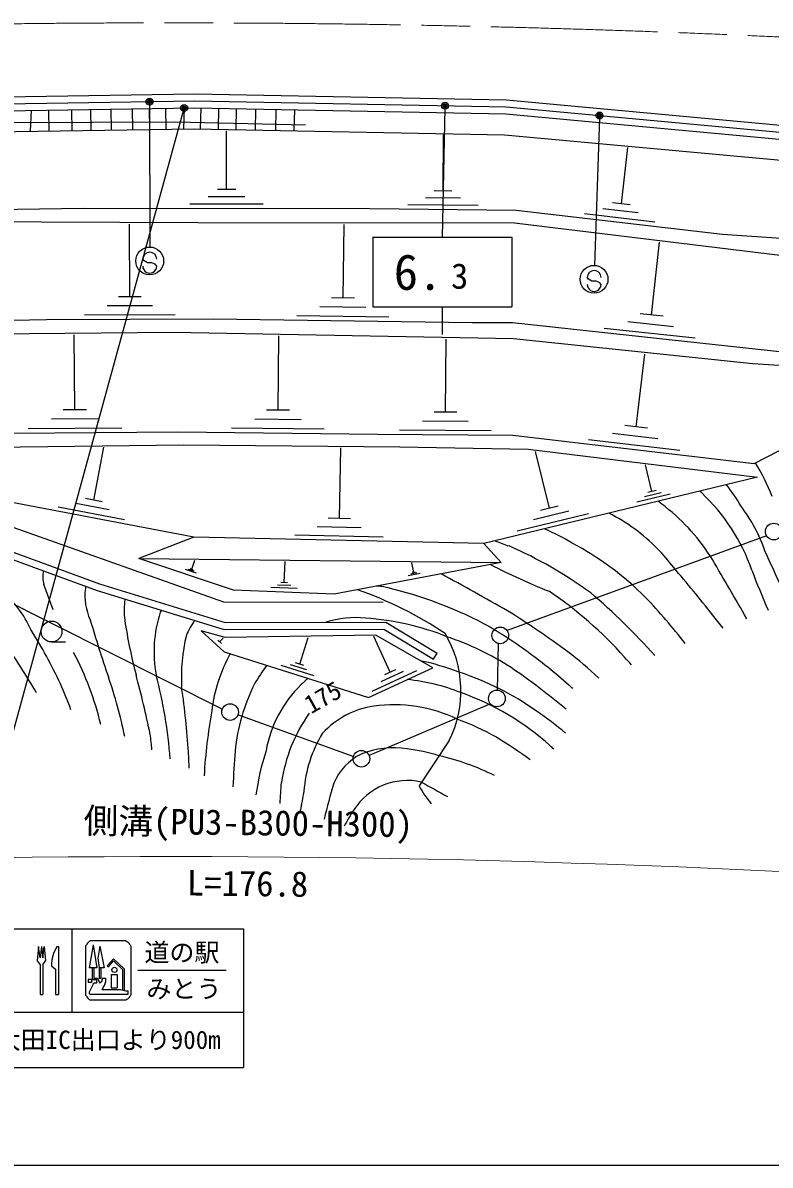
# Model space of a CAD drawing. Units: millimetres, scale not verified. Extents: x 40000 to 680000, y 20000 to 380000.
# Drawn here: x 309180 to 362966, y 205000 to 287206 of the extents above; entities that cross this region are included whole.
import ezdxf
from ezdxf.enums import TextEntityAlignment as Align

# ---------------------------------------------------------------- set-up
doc = ezdxf.new("R2010")
doc.units = ezdxf.units.MM
doc.header["$LTSCALE"] = 1000
doc.header["$PDMODE"] = 32
doc.header["$PDSIZE"] = 500
doc.linetypes.add('CHAIN', pattern=[18.5, 12, -1.5, 3.5, -1.5])
for name, color, linetype, lineweight in [('M-BGD', 7, 'Continuous', 25), ('M-BMK', 2, 'CHAIN', 13), ('M-BMK-ROW', 30, 'Continuous', 25), ('M-STR-HTXT', 7, 'Continuous', 13), ('M-STR-STRC', 7, 'Continuous', 25), ('M-TTL-BAND', 7, 'Continuous', 25)]:
    doc.layers.add(name, color=color, linetype=linetype, lineweight=lineweight)
doc.styles.add('@ＭＳ ゴシック', font='')
doc.styles.add('ＭＳ ゴシック', font='')
doc.styles.get('@ＭＳ ゴシック').set_extended_font_data('@MS Gothic')
doc.styles.get('ＭＳ ゴシック').set_extended_font_data('MS Gothic')

msp = doc.modelspace()

# ---------------------------------------------------------------- linework, layer by layer
at = {"layer": 'M-BGD'}
for p, q in [((309785, 280908), (309696, 279406)), ((311034, 280927), (311057, 279427)), ((312678, 280952), (312701, 279453)), ((314054, 280974), (314077, 279474)), ((315515, 280997), (315538, 279497)), ((317060, 281021), (317083, 279521)), ((318262, 281039), (318286, 279540)), ((319448, 281058), (319471, 279558)), ((320789, 281079), (320742, 279578)), ((321980, 281081), (321951, 279582)), ((323256, 281057), (323227, 279557)), ((324533, 281032), (324504, 279532)), ((325924, 281005), (325895, 279505)), ((327399, 280977), (327370, 279477)), ((328723, 280951), (328694, 279451)), ((323842, 275214), (323848, 279445)), ((339426, 275100), (339467, 279143)), ((352259, 274180), (352734, 278241)), ((325164, 274683), (322519, 274686)), ((324503, 275213), (323181, 275215)), ((340684, 274582), (338158, 274608)), ((340058, 275094), (338794, 275107)), ((326485, 274152), (321196, 274159)), ((341943, 274064), (336889, 274115)), ((353469, 273524), (350930, 273821)), ((352893, 274106), (351624, 274254)), ((354678, 272867), (349602, 273462)), ((316880, 267493), (316864, 272723)), ((332228, 267401), (332300, 272702)), ((354437, 266176), (355009, 271428)), ((317697, 267495), (316063, 267490)), ((333056, 267390), (331400, 267412)), ((318517, 266844), (315247, 266834)), ((333875, 266716), (330562, 266761)), ((320153, 266195), (313615, 266175)), ((335523, 266031), (328897, 266121)), ((356007, 265341), (352725, 265698)), ((355258, 266087), (353617, 266265)), ((312931, 259361), (312884, 264750)), ((357577, 264506), (351012, 265220)), ((327547, 259332), (327607, 264674)), ((339600, 259186), (339650, 264452)), ((353329, 258122), (353940, 263371)), ((313773, 259368), (312089, 259354)), ((328382, 259323), (326713, 259342)), ((340423, 259178), (338777, 259194)), ((314621, 258702), (311253, 258673)), ((329209, 258646), (325871, 258683)), ((341239, 258512), (337948, 258544)), ((354149, 258027), (352509, 258218)), ((316311, 258043), (309574, 257984)), ((330871, 257959), (324194, 258034)), ((342878, 257838), (336296, 257901)), ((354893, 257275), (351612, 257657)), ((314283, 252855), (315007, 256667)), ((331962, 251538), (332074, 256632)), ((356457, 256428), (349895, 257192)), ((347077, 252269), (346084, 256363)), ((354462, 253484), (353998, 255399)), ((355776, 253296), (353381, 252715)), ((355119, 253390), (353922, 253099)), ((354762, 253557), (354163, 253411)), ((315384, 252152), (313001, 252604)), ((314879, 252741), (313687, 252968)), ((347716, 252424), (346437, 252114)), ((316485, 251449), (311719, 252354)), ((332758, 251520), (331166, 251555)), ((349883, 251867), (344767, 250626)), ((348480, 252068), (345922, 251448)), ((333540, 250866), (330357, 250936)), ((321486, 250193), (317531, 248668)), ((335119, 250195), (328751, 250334)), ((342370, 249736), (343602, 248368)), ((321334, 247886), (321549, 248526)), ((327988, 246922), (328049, 248447)), ((337311, 247660), (337181, 248344)), ((321681, 247592), (320881, 247860)), ((321507, 247739), (321108, 247873)), ((321434, 247853), (321234, 247920)), ((337770, 247570), (336916, 247408)), ((337540, 247615), (337113, 247534)), ((337417, 247680), (337204, 247640)), ((311355, 244968), (310688, 246780)), ((328457, 246712), (327504, 246750)), ((328226, 246912), (327750, 246931)), ((328926, 246502), (327020, 246579)), ((311253, 242653), (312253, 242660)), ((323477, 242534), (323205, 242781)), ((323341, 242657), (323587, 242929)), ((329106, 241063), (329711, 242968)), ((335609, 240472), (334432, 243038)), ((338738, 241419), (338996, 241847)), ((330145, 240209), (327764, 240965)), ((329626, 240636), (328435, 241014)), ((329404, 240969), (328808, 241158)), ((337507, 240566), (334299, 239095)), ((336558, 240519), (334954, 239784)), ((336010, 240656), (335208, 240288)), ((339869, 235552), (337695, 232301))]:
    msp.add_line(p, q, dxfattribs=at)
for points in [[(229421, 270486), (234659, 271322), (243462, 277862), (249955, 279390), (281002, 281159), (294146, 281664), (321525, 282090), (343996, 281656), (365260, 279699), (390507, 278181), (397829, 277967)], [(229754, 270033), (234859, 270848), (243677, 277399), (250027, 278893), (281026, 280659), (294160, 281165), (321524, 281590), (343969, 281157), (365222, 279200), (390485, 277682), (397827, 277467)], [(233739, 268789), (235059, 270373), (243892, 276936), (250099, 278397), (281050, 280160), (294173, 280665), (321523, 281090), (343941, 280657), (365184, 278702), (390463, 277182), (397826, 276967)], [(236007, 268519), (244746, 275267), (250315, 276907), (281121, 278661), (294214, 279165), (321520, 279590), (343858, 279158), (365070, 277206), (390396, 275683), (399048, 275430)], [(302183, 280000), (320185, 280083), (329519, 279855)], [(236007, 268519), (244026, 267565), (247274, 270615), (251223, 271378), (273794, 272740), (294531, 273580), (313536, 273869), (334145, 273843), (344681, 273736), (359530, 271997), (377833, 270746), (390035, 270066), (398991, 275329)], [(390010, 269037), (364662, 270351), (344574, 272801), (321781, 272803), (304889, 272874), (282719, 272182), (258424, 271001), (251157, 270398), (247652, 269635), (244284, 266734)], [(258437, 263841), (286102, 265114), (298642, 265618), (310883, 265867), (322887, 265903), (341525, 265649), (344430, 265634), (364095, 263495), (373781, 262937), (390010, 269037)], [(227385, 267350), (244049, 264114), (261042, 259816), (269417, 257766), (274612, 253097), (289253, 252359), (292527, 252262), (304753, 250474), (314689, 246836), (323752, 244056), (335308, 244069), (338996, 241847)], [(227381, 266841), (243940, 263626), (260921, 259330), (269176, 257310), (274410, 252607), (289233, 251859), (292483, 251763), (304630, 249986), (314530, 246361), (323678, 243556), (335169, 243569), (338738, 241419)], [(374242, 261871), (361711, 262656), (344489, 264463), (320008, 264914), (304419, 264775), (281685, 263975), (258529, 262723)], [(258529, 262723), (272862, 259453), (275816, 256524), (296273, 257401), (305544, 257650), (320346, 257777), (334712, 257616), (344456, 257523), (361826, 255501), (374242, 261871)], [(274989, 255720), (303127, 256633), (320749, 256830), (336303, 256696), (345561, 256520), (362065, 254512)], [(362065, 254512), (342370, 249736), (321486, 250193), (306605, 253020), (292161, 254868), (274989, 255720)], [(274918, 254593), (291540, 253766), (305799, 251842), (323627, 245530), (335111, 245521)], [(338690, 240779), (334582, 243132), (323745, 242978), (322020, 243450)], [(322020, 243450), (323674, 241950), (334054, 238652), (338690, 240779)]]:
    msp.add_lwpolyline(points, dxfattribs=at)
msp.add_lwpolyline([(343602, 248368), (331589, 246095), (324333, 246386), (317531, 248668)], close=True, dxfattribs=at)
msp.add_circle((311248, 243403), 750, dxfattribs=at)
for centre, radius, start, end in [((348442, 247311), 15787, 21.62033, 31.43838), ((345297, 240736), 17948, 44.75301, 45.3504), ((348649, 243337), 13746, 19.03502, 46.89244), ((348675, 245310), 14113, 30.40977, 37.8435), ((337412, 229530), 29093, 51.72123, 53.03805), ((351724, 245474), 11486, 18.57682, 37.41832), ((345553, 240326), 12965, 44.17284, 63.38317), ((346673, 241163), 14223, 31.41307, 51.9774), ((339996, 235415), 16790, 58.75366, 66.34404), ((351369, 270220), 21877, 248.02314, 250.79621), ((331846, 221326), 30808, 53.77353, 66.41537), ((338147, 229942), 22464, 45.11004, 61.96361), ((343696, 238522), 15554, 37.57132, 44.17284), ((289613, 214279), 80893, 22.76136, 25.52272), ((80187, 83840), 323682, 29.72336, 30.59357), ((313141, 247354), 2519, 170.28857, 193.16167), ((207701, 3964), 276850, 60.49192, 61.62377), ((362195, 285088), 41632, 242.30655, 248.67352), ((284896, 186852), 93802, 37.99727, 40.688), ((424463, 271686), 67201, 200.80243, 203.45365), ((315402, 246345), 1730, 169.33688, 174.51032), ((333311, 218202), 28496, 86.56597, 87.37369), ((328238, 216571), 30831, 63.64059, 77.29677), ((302671, 240304), 7797, 24.54618, 50.06795), ((317835, 245992), 4188, 172.89385, 204.67513), ((323996, 219990), 28000, 56.20025, 70.67629), ((331065, 222565), 28623, 41.54916, 56.04185), ((320435, 211224), 45815, 41.65597, 49.72354), ((322648, 216072), 43245, 37.74961, 43.53049), ((321158, 244900), 4696, 169.63056, 188.47167), ((403345, 270444), 93078, 196.34856, 199.00142), ((354962, 250175), 38910, 188.82021, 194.69838), ((328013, 241919), 9393, 162.20946, 190.11027), ((327484, 240456), 9465, 151.69446, 152.75425), ((330828, 238413), 10948, 148.0247, 154.43629), ((333110, 237575), 6827, 83.76308, 108.0897), ((332546, 225087), 19318, 68.25964, 86.12408), ((328696, 219303), 28191, 53.81116, 62.00797), ((302652, 179298), 77581, 53.85983, 57.73941), ((337235, 226783), 27985, 37.04137, 39.54024), ((279811, 224781), 35343, 24.85685, 32.06251), ((263881, 211866), 53650, 30.36022, 34.99911), ((333305, 240116), 12717, 166.2559, 183.3627), ((332642, 239132), 8065, 333.64627, 30.76298), ((333038, 223261), 20863, 57.25924, 71.37336), ((293879, 231799), 21475, 13.20579, 28.01431), ((334178, 236295), 11487, 151.28712, 172.99922), ((321251, 208731), 41120, 48.48989, 54.13693), ((325245, 212498), 37468, 47.35411, 51.81857), ((334316, 235004), 9639, 141.73712, 151.30398), ((334076, 223467), 18215, 69.03178, 78.26996), ((317305, 208470), 48291, 42.3558, 43.23698), ((282382, 228790), 34855, 11.68735, 19.00142), ((218648, 214417), 102016, 12.2172, 14.69838), ((288211, 232019), 31649, 4.01558, 15.1122), ((333818, 220067), 21503, 54.97412, 71.6316), ((316434, 199971), 49452, 49.91178, 55.67197), ((292851, 230822), 20972, 19.32885, 24.85685), ((266211, 231246), 55002, 3.60947, 8.49465), ((337877, 233535), 13475, 153.09588, 174.61117), ((335314, 233291), 8761, 134.12343, 170.00486), ((334675, 234112), 7728, 129.98778, 134.96067), ((335549, 226204), 13799, 68.05308, 84.54466), ((305392, 188830), 66546, 49.33594, 49.62088), ((334354, 221023), 19069, 47.87305, 70.54169), ((362813, 230595), 40661, 169.94369, 176.56766), ((335309, 231927), 6165, 98.15616, 137.68476), ((335907, 227758), 10376, 64.06769, 98.15616), ((331800, 216750), 25379, 49.63475, 55.54291), ((339488, 230738), 11837, 145.00093, 171.23336), ((334040, 219382), 18830, 60.61382, 70.11715), ((298100, 233348), 20427, 4.31418, 7.47686), ((338679, 231221), 9298, 148.5137, 175.75182), ((319430, 197440), 45160, 54.4425, 58.12171), ((312780, 197355), 51094, 47.35407, 47.73334), ((299964, 233375), 21182, 0.50783, 3.60947), ((869301, 197096), 546142, 176.0413, 176.31166), ((343357, 229301), 17558, 161.70978, 172.34985), ((335519, 230724), 4343, 117.36684, 155.85287), ((335917, 228457), 6575, 81.90271, 111.3543), ((334581, 219063), 16063, 73.50262, 81.90271), ((334847, 216111), 18850, 63.92216, 76.82934), ((336859, 228108), 4572, 77.19701, 147.46011), ((-277896, 270448), 606870, 356.27512, 356.41897), ((372202, 223291), 43654, 168.61308, 170.48801), ((420967, 207026), 92969, 164.09684, 165.7574), ((343698, 235434), 6772, 207.55827, 220.7653), ((494054, 510951), 319204, 240.7063, 241.08871), ((344209, 223137), 13444, 146.44706, 152.30864)]:
    msp.add_arc(centre, radius, start, end, dxfattribs=at)
at = {"layer": 'M-BMK'}
msp.add_arc((319776, -662794), 950000, 75.60996, 97.71992, dxfattribs=at)
at = {"layer": 'M-BMK-ROW'}
for p, q in [((362715, 250286), (344036, 243469)), ((323528, 237813), (306049, 246597)), ((343394, 242547), (343312, 239187)), ((342836, 238203), (334097, 234485)), ((332963, 234399), (324656, 237405))]:
    msp.add_line(p, q, dxfattribs=at)
for centre in [(363228, 250598), (343542, 243128), (343297, 238587), (324092, 237609), (333545, 234250)]:
    msp.add_circle(centre, 600, dxfattribs=at)
at = {"layer": 'M-STR-HTXT'}
msp.add_arc((319776, -662794), 890006, 84.31011, 94.96892, dxfattribs=at)
at = {"layer": 'M-STR-STRC'}
for p, q in [((318297, 281390), (318314, 271072)), ((320749, 280934), (304573, 222001)), ((339563, 281092), (339368, 271772)), ((350676, 280389), (350328, 269754)), ((334368, 271772), (344368, 271772)), ((334368, 271772), (334368, 266772)), ((344368, 271772), (344368, 266772)), ((317916, 270083), (317816, 270201)), ((318161, 269943), (317916, 270083)), ((318461, 269941), (318161, 269943)), ((318706, 269829), (318461, 269941)), ((318812, 269693), (318706, 269829)), ((349895, 268766), (349796, 268884)), ((350140, 268627), (349895, 268766)), ((350441, 268624), (350140, 268627)), ((350686, 268512), (350441, 268624)), ((350792, 268376), (350686, 268512)), ((334368, 266772), (344368, 266772)), ((339368, 266772), (339368, 264772)), ((305573, 222001), (325073, 222001)), ((312714, 222001), (312714, 216015)), ((325073, 222001), (325073, 212025)), ((310316, 220732), (310216, 219713)), ((310416, 219913), (310316, 220732)), ((310516, 220732), (310416, 219913)), ((310516, 220732), (310616, 219913)), ((310616, 219913), (310716, 220732)), ((310716, 220732), (310816, 219713)), ((311638, 220732), (311738, 220732)), ((311738, 220732), (311738, 217285)), ((313691, 220732), (313691, 217285)), ((314240, 220862), (313963, 219195)), ((316590, 221134), (314056, 221134)), ((314240, 220862), (314508, 219195)), ((314713, 220753), (314571, 219907)), ((314713, 220753), (315035, 219195)), ((316956, 220732), (316956, 217285)), ((310216, 219713), (310416, 219413)), ((310616, 219413), (310816, 219713)), ((314571, 219907), (314673, 219195)), ((315260, 219341), (315701, 219855)), ((315343, 219270), (315709, 219697)), ((315701, 219855), (316466, 219126)), ((315709, 219697), (316357, 219080)), ((310416, 219413), (310416, 217285)), ((310616, 219413), (310616, 217285)), ((311238, 219353), (311538, 219094)), ((311538, 219094), (311538, 217285)), ((314508, 219195), (313963, 219195)), ((314180, 219195), (314180, 218351)), ((314289, 219195), (314289, 218460)), ((315035, 219195), (314673, 219195)), ((314681, 219195), (314681, 218460)), ((314790, 219195), (314790, 218460)), ((315260, 219341), (315343, 219270)), ((315541, 218729), (315541, 217749)), ((315541, 218729), (315976, 218729)), ((315976, 218729), (315976, 217749)), ((316357, 219080), (316357, 217605)), ((316466, 219126), (316466, 217578)), ((323805, 219008), (317456, 219008)), ((314126, 218351), (313882, 218351)), ((313882, 218351), (313882, 218134)), ((314126, 218134), (313882, 218134)), ((314268, 218084), (313962, 217453)), ((314126, 218351), (314126, 218134)), ((314180, 218351), (314472, 218351)), ((314289, 218460), (314530, 218460)), ((314475, 218103), (314289, 218103)), ((314507, 218148), (314507, 218321)), ((314681, 218460), (314790, 218460)), ((314881, 218458), (315165, 218458)), ((310416, 217285), (310616, 217285)), ((311538, 217285), (311738, 217285)), ((313997, 217314), (316764, 217314)), ((314869, 217640), (316211, 217640)), ((315541, 217749), (315976, 217749)), ((316211, 217640), (316586, 217549)), ((316586, 217549), (316764, 217549)), ((316764, 217314), (316764, 217549)), ((316590, 216882), (314056, 216882)), ((305573, 216015), (325073, 216015)), ((305573, 212025), (325073, 212025))]:
    msp.add_line(p, q, dxfattribs=at)
for centre, radius in [((318297, 281540), 150), ((318297, 281540), 120), ((318297, 281540), 90), ((318297, 281540), 60), ((318297, 281540), 30), ((320789, 281079), 150), ((320789, 281079), 120), ((320789, 281079), 90), ((339566, 281242), 150), ((339566, 281242), 120), ((339566, 281242), 90), ((339566, 281242), 60), ((339566, 281242), 30), ((320789, 281079), 60), ((320789, 281079), 30), ((350681, 280539), 150), ((350681, 280539), 120), ((350681, 280539), 90), ((350681, 280539), 60), ((350681, 280539), 30), ((318315, 270072), 1000), ((350295, 268755), 1000), ((315771, 219052), 186)]:
    msp.add_circle(centre, radius, dxfattribs=at)
for centre, radius, start, end in [((318316, 270197), 500, 359.55488, 179.55488), ((318312, 269697), 500, 179.55488, 359.55488), ((350296, 268880), 500, 359.55488, 179.55488), ((350292, 268380), 500, 179.55488, 359.55488), ((313865, 219339), 2627, 147.96225, 179.68386)]:
    msp.add_arc(centre, radius, start, end, dxfattribs=at)
for points, knots in [([(314056, 221134), (313951, 221075), (313906, 221050), (313833, 220970), (313760, 220890), (313739, 220842), (313691, 220732)], [0, 0, 0, 0, 1, 1, 1, 2, 2, 2, 2]), ([(316590, 221134), (316695, 221075), (316740, 221050), (316813, 220970), (316886, 220890), (316907, 220842), (316956, 220732)], [0, 0, 0, 0, 1, 1, 1, 2, 2, 2, 2]), ([(314268, 218084), (314271, 218091), (314272, 218096), (314278, 218099), (314282, 218102), (314285, 218102), (314289, 218103)], [0, 0, 0, 0, 1, 1, 1, 2, 2, 2, 2]), ([(314472, 218351), (314482, 218351), (314489, 218350), (314496, 218344), (314504, 218337), (314505, 218330), (314507, 218321)], [0, 0, 0, 0, 1, 1, 1, 2, 2, 2, 2]), ([(314507, 218148), (314504, 218135), (314503, 218129), (314495, 218119), (314489, 218111), (314484, 218108), (314475, 218103)], [0, 0, 0, 0, 1, 1, 1, 2, 2, 2, 2]), ([(314530, 218460), (314544, 218454), (314552, 218452), (314561, 218441), (314567, 218433), (314568, 218428), (314572, 218419), (314611, 218334), (314614, 218277), (314663, 218197), (314688, 218156), (314698, 218139), (314733, 218096)], [0, 0, 0, 0, 1, 1, 1, 2, 2, 2, 3, 3, 3, 4, 4, 4, 4]), ([(314881, 218458), (314877, 218347), (314885, 218284), (314827, 218198), (314797, 218153), (314779, 218132), (314733, 218096)], [0, 0, 0, 0, 1, 1, 1, 2, 2, 2, 2]), ([(314869, 217640), (314959, 217766), (314991, 217809), (315047, 217929), (315098, 218039), (315127, 218102), (315148, 218220), (315164, 218312), (315166, 218351), (315165, 218458)], [0, 0, 0, 0, 1, 1, 1, 2, 2, 2, 3, 3, 3, 3]), ([(313691, 217285), (313739, 217174), (313760, 217127), (313833, 217047), (313906, 216967), (313951, 216941), (314056, 216882)], [0, 0, 0, 0, 1, 1, 1, 2, 2, 2, 2]), ([(313962, 217453), (313949, 217423), (313939, 217401), (313949, 217370), (313958, 217343), (313974, 217330), (313997, 217314)], [0, 0, 0, 0, 1, 1, 1, 2, 2, 2, 2]), ([(316956, 217285), (316907, 217174), (316886, 217127), (316813, 217047), (316740, 216967), (316695, 216941), (316590, 216882)], [0, 0, 0, 0, 1, 1, 1, 2, 2, 2, 2])]:
    msp.add_open_spline(points, degree=3, knots=knots, dxfattribs=at)
for p in [(318297, 281540), (320789, 281079), (339566, 281242), (350681, 280539)]:
    msp.add_point(p, dxfattribs=at)
at = {"layer": 'M-TTL-BAND'}
msp.add_line((40000, 205000), (579000, 205000), dxfattribs=at)

# ---------------------------------------------------------------- texts
at = {"layer": 'M-BGD', "style": 'ＭＳ ゴシック'}
msp.add_text('175', height=1320, rotation=29.42, dxfattribs=at).set_placement((330114, 237097), align=Align.BOTTOM_LEFT)
at = {"layer": 'M-STR-HTXT', "style": 'ＭＳ ゴシック'}
msp.add_text('側溝(PU3-B300-H300)', height=1833, rotation=359.317, dxfattribs=at).set_placement((325388, 228194), align=Align.BOTTOM_CENTER)
at = {"layer": 'M-STR-HTXT', "style": '@ＭＳ ゴシック'}
msp.add_text('L=176.8', height=1833, rotation=359.317, dxfattribs=at).set_placement((325364, 226194), align=Align.TOP_CENTER)
at = {"layer": 'M-STR-STRC', "style": 'ＭＳ ゴシック'}
msp.add_text('6.', height=2566, dxfattribs=at).set_placement((339368, 269272), align=Align.MIDDLE_RIGHT)
msp.add_text('3', height=1833, dxfattribs=at).set_placement((340618, 267522), align=Align.BOTTOM_CENTER)
for s, p in [('道の駅', (320630, 220311)), ('みとう', (320777, 217691)), ('大田IC出口より900m', (315323, 214020))]:
    msp.add_text(s, height=1320, dxfattribs=at).set_placement(p, align=Align.MIDDLE_CENTER)

doc.saveas('drawing.dxf')
